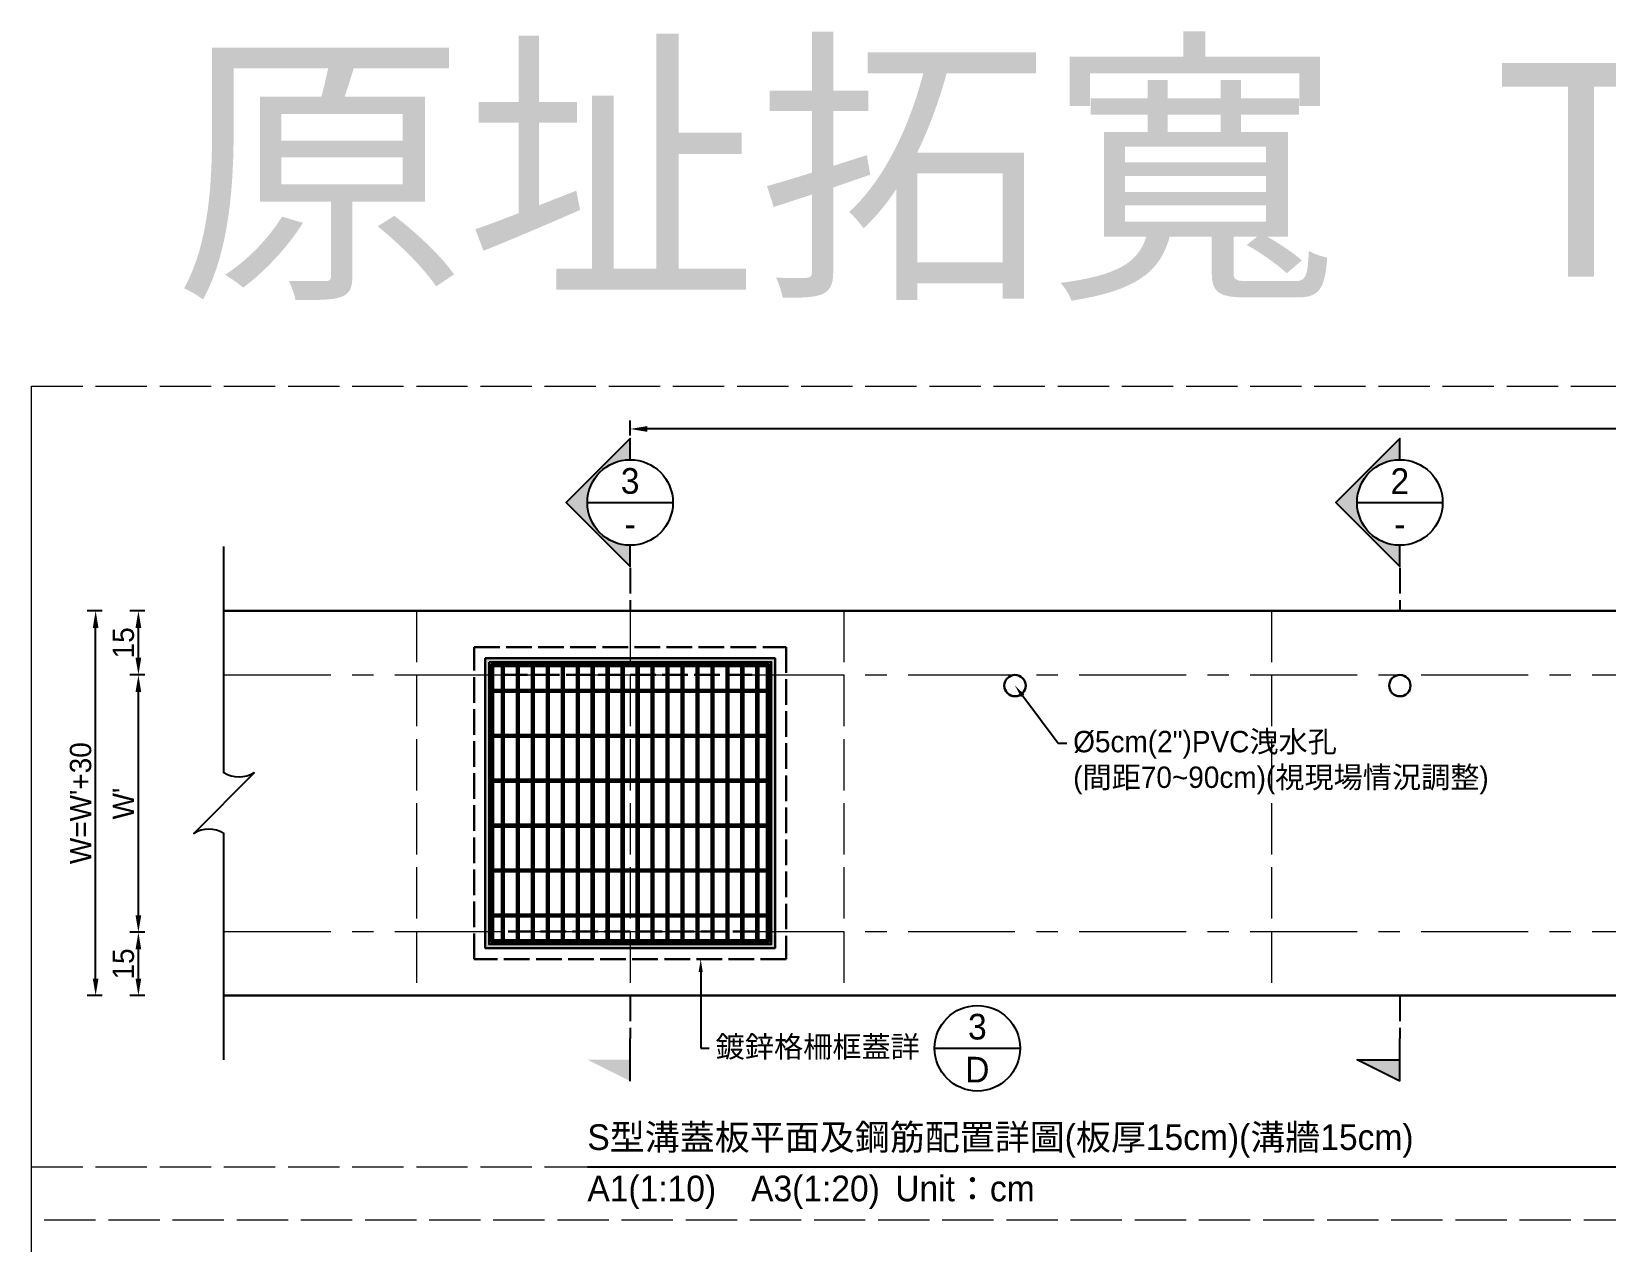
# Model space of a CAD drawing. Extents: x -4891 to 4829, y -5666 to -3242.
# Drawn here: x -4890.9 to -4522.8, y -4546.3 to -4263.3 of the extents above; entities that cross this region are included whole.
import ezdxf
from ezdxf import colors
from ezdxf.entities.mleader import LeaderData, LeaderLine
from ezdxf.math import Vec2, Vec3

# ---------------------------------------------------------------- set-up
doc = ezdxf.new("R2010")
doc.units = 0
doc.header["$MEASUREMENT"] = 0
doc.linetypes.add('ACAD_ISO02W100', pattern=[15, 12, -3])
doc.linetypes.add('CENTERX2', pattern=[4, 2.5, -0.5, 0.5, -0.5])
doc.layers.add('一、4.基本-隱藏', color=9, linetype='ACAD_ISO02W100', lineweight=20, plot=False)
doc.layers.add('三、3.文字-註解文字', color=2, linetype='Continuous')
for name, color, linetype, lineweight in [('二、1.繪圖-既有設施', 8, 'Continuous', 20), ('二、2.繪圖-施作項目', 181, 'Continuous', 30), ('二、6.繪圖-其他施作項目', 35, 'Continuous', 30)]:
    doc.layers.add(name, color=color, linetype=linetype, lineweight=lineweight)
doc.styles.add('次圖名(詳圖)', font='MS PGothic.ttf', dxfattribs={"height": 6})
doc.styles.add('註解文字', font='MS PGothic.ttf', dxfattribs={"height": 5})
doc.styles.add('註解文字(詳圖)', font='MS PGothic.ttf', dxfattribs={"height": 6})
doc.dimstyles.new('註解文字', dxfattribs={"dimtxt": 5, "dimasz": 4, "dimexe": 2, "dimexo": 2.5, "dimgap": 1, "dimtad": 2, "dimzin": 0, "dimdsep": 46, "dimtxsty": '註解文字', "dimcen": 0.1, "dimclrd": 144, "dimclre": 144, "dimclrt": 256, "dimadec": 0, "dimazin": 0, "dimtfac": 1, "dimtofl": 0, "dimtmove": 0, "dimatfit": 3, "dimfxl": 1.5, "dimfxlon": 1, "dimtolj": 1, "dimtzin": 0, "dimlwd": -1, "dimlwe": -1, "dimarcsym": 1})
pattern_1 = [(45, (-6186.2158, -4230.1416), (-2.65165, 2.65165), []), (45, (-6185.332, -4230.1416), (-2.65165, 2.65165), []), (45, (-6184.448, -4230.1416), (-2.65165, 2.65165), []), (45, (-6183.564, -4230.1416), (-2.65165, 2.65165), [])]

# ---------------------------------------------------------------- blocks, each defined once
blk = doc.blocks.new('*D170')
at = {"layer": 'Defpoints', "color": 0, "transparency": 16777216}
for p in [(-4750.85, -4356.3), (-4750.85, -4403.8), (-4250.85, -4403.8)]:
    blk.add_point(p, dxfattribs=at)
at = {"layer": '三、3.文字-註解文字', "color": 144, "transparency": 16777216}
for p, q in [((-4750.85, -4357.8), (-4750.85, -4354.3)), ((-4250.85, -4357.8), (-4250.85, -4354.3)), ((-4254.85, -4356.3), (-4746.85, -4356.3))]:
    blk.add_line(p, q, dxfattribs=at)
for points in [[(-4746.85, -4355.63), (-4746.85, -4356.96), (-4750.85, -4356.3)], [(-4254.85, -4355.63), (-4254.85, -4356.96), (-4250.85, -4356.3)]]:
    blk.add_solid(points, dxfattribs=at)
at = {"layer": '三、3.文字-註解文字', "transparency": 16777216, "insert": (-4500.85, -4352.8), "char_height": 5, "attachment_point": 5, "style": '註解文字'}
blk.add_mtext('\\A1;500±2', dxfattribs=at)
blk = doc.blocks.new('*D188')
at = {"layer": 'Defpoints', "color": 0, "transparency": 16777216}
for p in [(-4865.85, -4398.8), (-4845.85, -4398.8), (-4845.85, -4413.8)]:
    blk.add_point(p, dxfattribs=at)
at = {"layer": '三、3.文字-註解文字', "color": 144, "transparency": 16777216}
for p, q in [((-4864.35, -4398.8), (-4867.85, -4398.8)), ((-4865.85, -4409.8), (-4865.85, -4402.8)), ((-4864.35, -4413.8), (-4867.85, -4413.8))]:
    blk.add_line(p, q, dxfattribs=at)
for points in [[(-4866.52, -4402.8), (-4865.19, -4402.8), (-4865.85, -4398.8)], [(-4866.52, -4409.8), (-4865.19, -4409.8), (-4865.85, -4413.8)]]:
    blk.add_solid(points, dxfattribs=at)
at = {"layer": '三、3.文字-註解文字', "transparency": 16777216, "insert": (-4869.35, -4406.3), "char_height": 5, "attachment_point": 5, "rotation": 90, "style": '註解文字'}
blk.add_mtext('\\A1;15', dxfattribs=at)
blk = doc.blocks.new('*D189')
at = {"layer": 'Defpoints', "color": 0, "transparency": 16777216}
for p in [(-4865.85, -4413.8), (-4845.85, -4413.8), (-4845.85, -4473.99)]:
    blk.add_point(p, dxfattribs=at)
at = {"layer": '三、3.文字-註解文字', "color": 144, "transparency": 16777216}
for p, q in [((-4864.35, -4413.8), (-4867.85, -4413.8)), ((-4865.85, -4469.99), (-4865.85, -4417.8)), ((-4864.35, -4473.99), (-4867.85, -4473.99))]:
    blk.add_line(p, q, dxfattribs=at)
for points in [[(-4866.52, -4417.8), (-4865.19, -4417.8), (-4865.85, -4413.8)], [(-4866.52, -4469.99), (-4865.19, -4469.99), (-4865.85, -4473.99)]]:
    blk.add_solid(points, dxfattribs=at)
at = {"layer": '三、3.文字-註解文字', "transparency": 16777216, "insert": (-4869.35, -4443.89), "char_height": 5, "attachment_point": 5, "rotation": 90, "style": '註解文字'}
blk.add_mtext("\\A1;W'", dxfattribs=at)
blk = doc.blocks.new('*D190')
at = {"layer": 'Defpoints', "color": 0, "transparency": 16777216}
for p in [(-4865.85, -4473.99), (-4845.85, -4473.99), (-4845.85, -4488.8)]:
    blk.add_point(p, dxfattribs=at)
at = {"layer": '三、3.文字-註解文字', "color": 144, "transparency": 16777216}
for p, q in [((-4864.35, -4473.99), (-4867.85, -4473.99)), ((-4865.85, -4484.8), (-4865.85, -4477.99)), ((-4864.35, -4488.8), (-4867.85, -4488.8))]:
    blk.add_line(p, q, dxfattribs=at)
for points in [[(-4866.52, -4477.99), (-4865.19, -4477.99), (-4865.85, -4473.99)], [(-4866.52, -4484.8), (-4865.19, -4484.8), (-4865.85, -4488.8)]]:
    blk.add_solid(points, dxfattribs=at)
at = {"layer": '三、3.文字-註解文字', "transparency": 16777216, "insert": (-4869.35, -4481.39), "char_height": 5, "attachment_point": 5, "rotation": 90, "style": '註解文字'}
blk.add_mtext('\\A1;15', dxfattribs=at)
blk = doc.blocks.new('*D191')
at = {"layer": 'Defpoints', "color": 0, "transparency": 16777216}
for p in [(-4875.85, -4398.8), (-4845.85, -4398.8), (-4845.85, -4488.8)]:
    blk.add_point(p, dxfattribs=at)
at = {"layer": '三、3.文字-註解文字', "color": 144, "transparency": 16777216}
for p, q in [((-4874.35, -4398.8), (-4877.85, -4398.8)), ((-4875.85, -4484.8), (-4875.85, -4402.8)), ((-4874.35, -4488.8), (-4877.85, -4488.8))]:
    blk.add_line(p, q, dxfattribs=at)
for points in [[(-4876.52, -4402.8), (-4875.19, -4402.8), (-4875.85, -4398.8)], [(-4876.52, -4484.8), (-4875.19, -4484.8), (-4875.85, -4488.8)]]:
    blk.add_solid(points, dxfattribs=at)
at = {"layer": '三、3.文字-註解文字', "transparency": 16777216, "insert": (-4879.35, -4443.8), "char_height": 5, "attachment_point": 5, "rotation": 90, "style": '註解文字'}
blk.add_mtext("\\A1;{\\fMS PGothic|b0|i0|c128|p34;W=}W'{\\fMS PGothic|b0|i0|c128|p34;+30}", dxfattribs=at)

msp = doc.modelspace()

# ---------------------------------------------------------------- hatches: boundary and pattern name
at = {"layer": '三、3.文字-註解文字'}
h = msp.add_hatch(color=256, dxfattribs=at)
h.dxf.hatch_style = 1
h.paths.add_polyline_path([(-4750.855, -4358.489), (-4765.855, -4373.489), (-4750.855, -4388.489), (-4750.855, -4383.489, -0.4142136), (-4760.855, -4373.489, -0.4142136), (-4750.855, -4363.489)])
h = msp.add_hatch(color=256, dxfattribs=at)
h.dxf.hatch_style = 1
h.paths.add_polyline_path([(-4570.855, -4358.489), (-4585.855, -4373.489), (-4570.855, -4388.489), (-4570.855, -4383.489, -0.4142136), (-4580.855, -4373.489, -0.4142136), (-4570.855, -4363.489)])
h = msp.add_hatch(color=256, dxfattribs=at)
h.dxf.hatch_style = 1
h.paths.add_polyline_path([(-4760.855, -4503.796), (-4750.855, -4508.796), (-4750.855, -4503.796)])
h = msp.add_hatch(color=256, dxfattribs=at)
h.dxf.hatch_style = 1
h.paths.add_polyline_path([(-4580.855, -4503.796), (-4570.855, -4508.796), (-4570.855, -4503.796)])
at = {"layer": '二、6.繪圖-其他施作項目'}
h = msp.add_hatch(color=256, dxfattribs=at)
h.dxf.hatch_style = 1
h.paths.add_polyline_path([(-4784.755, -4477.696), (-4716.955, -4477.696), (-4716.955, -4409.896), (-4784.755, -4409.896)])
h.paths.add_polyline_path([(-4783.855, -4410.796), (-4717.855, -4410.796), (-4717.855, -4476.796), (-4783.855, -4476.796)], flags=16)
h = msp.add_hatch(dxfattribs=at)
h.set_pattern_fill('ANSI34', color=256, scale=5)
h.set_pattern_definition(pattern_1)
h.paths.add_polyline_path([(-4718.855, -4417.296), (-4782.855, -4417.296), (-4782.855, -4417.796), (-4718.855, -4417.796)])
h = msp.add_hatch(dxfattribs=at)
h.set_pattern_fill('ANSI34', color=256, scale=5)
h.set_pattern_definition(pattern_1)
h.paths.add_polyline_path([(-4718.855, -4427.796), (-4782.855, -4427.796), (-4782.855, -4428.296), (-4718.855, -4428.296)])
h = msp.add_hatch(dxfattribs=at)
h.set_pattern_fill('ANSI34', color=256, scale=5)
h.set_pattern_definition(pattern_1)
h.paths.add_polyline_path([(-4718.855, -4438.296), (-4782.855, -4438.296), (-4782.855, -4438.796), (-4718.855, -4438.796)])
h = msp.add_hatch(dxfattribs=at)
h.set_pattern_fill('ANSI34', color=256, scale=5)
h.set_pattern_definition(pattern_1)
h.paths.add_polyline_path([(-4718.855, -4448.796), (-4782.855, -4448.796), (-4782.855, -4449.296), (-4718.855, -4449.296)])
h = msp.add_hatch(dxfattribs=at)
h.set_pattern_fill('ANSI34', color=256, scale=5)
h.set_pattern_definition(pattern_1)
h.paths.add_polyline_path([(-4718.855, -4459.296), (-4782.855, -4459.296), (-4782.855, -4459.796), (-4718.855, -4459.796)])
h = msp.add_hatch(dxfattribs=at)
h.set_pattern_fill('ANSI34', color=256, scale=5)
h.set_pattern_definition(pattern_1)
h.paths.add_polyline_path([(-4718.855, -4469.796), (-4782.855, -4469.796), (-4782.855, -4470.296), (-4718.855, -4470.296)])

# ---------------------------------------------------------------- linework, layer by layer
at = {"layer": '一、4.基本-隱藏'}
for points in [[(-4890.855, -4346.296), (-4110.855, -4346.296), (-4110.855, -4853.296), (-4890.855, -4853.296)], [(-4890.855, -4346.296), (-4110.855, -4346.296), (-4110.855, -4541.296), (-4890.855, -4541.296)]]:
    msp.add_lwpolyline(points, close=True, dxfattribs=at)
for points in [[(-4800.855, -4398.796), (-4800.855, -4488.796)], [(-4750.855, -4398.796), (-4750.855, -4488.796)], [(-4700.855, -4398.796), (-4700.855, -4488.796)], [(-4600.855, -4398.796), (-4600.855, -4488.796)], [(-4890.855, -4528.796), (-4110.855, -4528.796)]]:
    msp.add_lwpolyline(points, dxfattribs=at)
at = {"layer": '三、3.文字-註解文字'}
for points in [[(-4750.855, -4363.489), (-4750.855, -4358.489), (-4765.855, -4373.489), (-4750.855, -4388.489), (-4750.855, -4383.489)], [(-4570.855, -4363.489), (-4570.855, -4358.489), (-4585.855, -4373.489), (-4570.855, -4388.489), (-4570.855, -4383.489)], [(-4760.855, -4373.489), (-4740.855, -4373.489)], [(-4580.855, -4373.489), (-4560.855, -4373.489)], [(-4750.855, -4508.796), (-4750.855, -4498.796)], [(-4679.658, -4501.102), (-4659.658, -4501.102)], [(-4570.855, -4508.796), (-4570.855, -4498.796)], [(-4570.855, -4508.796), (-4580.855, -4503.796), (-4570.855, -4503.796)], [(-4760.855, -4528.796), (-4240.855, -4528.796)]]:
    msp.add_lwpolyline(points, dxfattribs=at)
msp.add_lwpolyline([(-4845.855, -4503.796), (-4845.855, -4450.867, 0.2828427), (-4852.926, -4450.867), (-4838.784, -4436.725, -0.2828427), (-4845.855, -4436.725), (-4845.855, -4383.796)], format="xyb", dxfattribs=at)
at = {"layer": '三、3.文字-註解文字', "linetype": 'ACAD_ISO02W100', "ltscale": 0.5}
for points in [[(-4750.855, -4388.796), (-4750.855, -4398.796)], [(-4570.855, -4388.796), (-4570.855, -4398.796)], [(-4750.855, -4488.796), (-4750.855, -4498.796)], [(-4570.855, -4488.796), (-4570.855, -4498.796)]]:
    msp.add_lwpolyline(points, dxfattribs=at)
at = {"layer": '三、3.文字-註解文字'}
for centre in [(-4750.855, -4373.489), (-4570.855, -4373.489), (-4669.658, -4501.102)]:
    msp.add_circle(centre, 10, dxfattribs=at)
at = {"layer": '二、1.繪圖-既有設施', "linetype": 'CENTERX2', "ltscale": 10}
for points in [[(-4845.855, -4413.796), (-4155.855, -4413.796)], [(-4845.855, -4473.796), (-4155.855, -4473.796)]]:
    msp.add_lwpolyline(points, dxfattribs=at)
at = {"layer": '二、2.繪圖-施作項目', "linetype": 'Continuous'}
for points in [[(-4845.855, -4398.796), (-4155.855, -4398.796)], [(-4845.855, -4488.796), (-4155.855, -4488.796)]]:
    msp.add_lwpolyline(points, dxfattribs=at)
at = {"layer": '二、6.繪圖-其他施作項目', "linetype": 'ACAD_ISO02W100', "ltscale": 0.5}
for points in [[(-4787.355, -4407.296), (-4714.355, -4407.296), (-4714.355, -4480.296), (-4787.355, -4480.296)], [(-4780.855, -4413.796), (-4720.855, -4413.796), (-4720.855, -4473.796), (-4780.855, -4473.796)]]:
    msp.add_lwpolyline(points, close=True, dxfattribs=at)
at = {"layer": '二、6.繪圖-其他施作項目'}
for points in [[(-4784.755, -4409.896), (-4716.955, -4409.896), (-4716.955, -4477.696), (-4784.755, -4477.696)], [(-4783.855, -4410.796), (-4717.855, -4410.796), (-4717.855, -4476.796), (-4783.855, -4476.796)], [(-4783.355, -4411.296), (-4718.355, -4411.296), (-4718.355, -4476.296), (-4783.355, -4476.296)]]:
    msp.add_lwpolyline(points, close=True, dxfattribs=at)
for points in [[(-4783.355, -4411.296), (-4718.355, -4411.296)], [(-4783.355, -4411.296), (-4783.355, -4476.296)], [(-4782.855, -4411.296), (-4782.855, -4476.296)], [(-4782.855, -4411.796), (-4718.855, -4411.796)], [(-4780.855, -4411.796), (-4780.855, -4417.296)], [(-4780.355, -4411.796), (-4780.355, -4417.296)], [(-4777.355, -4411.796), (-4777.355, -4417.296)], [(-4776.855, -4411.796), (-4776.855, -4417.296)], [(-4773.855, -4411.796), (-4773.855, -4417.296)], [(-4773.355, -4411.796), (-4773.355, -4417.296)], [(-4770.355, -4411.796), (-4770.355, -4417.296)], [(-4769.855, -4411.796), (-4769.855, -4417.296)], [(-4766.855, -4411.796), (-4766.855, -4417.296)], [(-4766.355, -4411.796), (-4766.355, -4417.296)], [(-4763.355, -4411.796), (-4763.355, -4417.296)], [(-4762.855, -4411.796), (-4762.855, -4417.296)], [(-4759.855, -4411.796), (-4759.855, -4417.296)], [(-4759.355, -4411.796), (-4759.355, -4417.296)], [(-4756.355, -4411.796), (-4756.355, -4417.296)], [(-4755.855, -4411.796), (-4755.855, -4417.296)], [(-4752.855, -4411.796), (-4752.855, -4417.296)], [(-4752.355, -4411.796), (-4752.355, -4417.296)], [(-4749.355, -4411.796), (-4749.355, -4417.296)], [(-4748.855, -4411.796), (-4748.855, -4417.296)], [(-4745.855, -4411.796), (-4745.855, -4417.296)], [(-4745.355, -4411.796), (-4745.355, -4417.296)], [(-4742.355, -4411.796), (-4742.355, -4417.296)], [(-4741.855, -4411.796), (-4741.855, -4417.296)], [(-4738.855, -4411.796), (-4738.855, -4417.296)], [(-4738.355, -4411.796), (-4738.355, -4417.296)], [(-4735.355, -4411.796), (-4735.355, -4417.296)], [(-4734.855, -4411.796), (-4734.855, -4417.296)], [(-4731.855, -4411.796), (-4731.855, -4417.296)], [(-4731.355, -4411.796), (-4731.355, -4417.296)], [(-4728.355, -4411.796), (-4728.355, -4417.296)], [(-4727.855, -4411.796), (-4727.855, -4417.296)], [(-4724.855, -4411.796), (-4724.855, -4417.296)], [(-4724.355, -4411.796), (-4724.355, -4417.296)], [(-4721.355, -4411.796), (-4721.355, -4417.296)], [(-4720.855, -4411.796), (-4720.855, -4417.296)], [(-4718.855, -4411.296), (-4718.855, -4476.296)], [(-4718.355, -4411.296), (-4718.355, -4476.296)], [(-4782.855, -4417.296), (-4718.855, -4417.296)], [(-4782.855, -4417.796), (-4718.855, -4417.796)], [(-4780.855, -4417.796), (-4780.855, -4427.796)], [(-4780.355, -4417.796), (-4780.355, -4427.796)], [(-4777.355, -4417.796), (-4777.355, -4427.796)], [(-4776.855, -4417.796), (-4776.855, -4427.796)], [(-4773.855, -4417.796), (-4773.855, -4427.796)], [(-4773.355, -4417.796), (-4773.355, -4427.796)], [(-4770.355, -4417.796), (-4770.355, -4427.796)], [(-4769.855, -4417.796), (-4769.855, -4427.796)], [(-4766.855, -4417.796), (-4766.855, -4427.796)], [(-4766.355, -4417.796), (-4766.355, -4427.796)], [(-4763.355, -4417.796), (-4763.355, -4427.796)], [(-4762.855, -4417.796), (-4762.855, -4427.796)], [(-4759.855, -4417.796), (-4759.855, -4427.796)], [(-4759.355, -4417.796), (-4759.355, -4427.796)], [(-4756.355, -4417.796), (-4756.355, -4427.796)], [(-4755.855, -4417.796), (-4755.855, -4427.796)], [(-4752.855, -4417.796), (-4752.855, -4427.796)], [(-4752.355, -4417.796), (-4752.355, -4427.796)], [(-4749.355, -4417.796), (-4749.355, -4427.796)], [(-4748.855, -4417.796), (-4748.855, -4427.796)], [(-4745.855, -4417.796), (-4745.855, -4427.796)], [(-4745.355, -4417.796), (-4745.355, -4427.796)], [(-4742.355, -4417.796), (-4742.355, -4427.796)], [(-4741.855, -4417.796), (-4741.855, -4427.796)], [(-4738.855, -4417.796), (-4738.855, -4427.796)], [(-4738.355, -4417.796), (-4738.355, -4427.796)], [(-4735.355, -4417.796), (-4735.355, -4427.796)], [(-4734.855, -4417.796), (-4734.855, -4427.796)], [(-4731.855, -4417.796), (-4731.855, -4427.796)], [(-4731.355, -4417.796), (-4731.355, -4427.796)], [(-4728.355, -4417.796), (-4728.355, -4427.796)], [(-4727.855, -4417.796), (-4727.855, -4427.796)], [(-4724.855, -4417.796), (-4724.855, -4427.796)], [(-4724.355, -4417.796), (-4724.355, -4427.796)], [(-4721.355, -4417.796), (-4721.355, -4427.796)], [(-4720.855, -4417.796), (-4720.855, -4427.796)], [(-4782.855, -4427.796), (-4718.855, -4427.796)], [(-4782.855, -4428.296), (-4718.855, -4428.296)], [(-4780.855, -4428.296), (-4780.855, -4438.296)], [(-4780.355, -4428.296), (-4780.355, -4438.296)], [(-4777.355, -4428.296), (-4777.355, -4438.296)], [(-4776.855, -4428.296), (-4776.855, -4438.296)], [(-4773.855, -4428.296), (-4773.855, -4438.296)], [(-4773.355, -4428.296), (-4773.355, -4438.296)], [(-4770.355, -4428.296), (-4770.355, -4438.296)], [(-4769.855, -4428.296), (-4769.855, -4438.296)], [(-4766.855, -4428.296), (-4766.855, -4438.296)], [(-4766.355, -4428.296), (-4766.355, -4438.296)], [(-4763.355, -4428.296), (-4763.355, -4438.296)], [(-4762.855, -4428.296), (-4762.855, -4438.296)], [(-4759.855, -4428.296), (-4759.855, -4438.296)], [(-4759.355, -4428.296), (-4759.355, -4438.296)], [(-4756.355, -4428.296), (-4756.355, -4438.296)], [(-4755.855, -4428.296), (-4755.855, -4438.296)], [(-4752.855, -4428.296), (-4752.855, -4438.296)], [(-4752.355, -4428.296), (-4752.355, -4438.296)], [(-4749.355, -4428.296), (-4749.355, -4438.296)], [(-4748.855, -4428.296), (-4748.855, -4438.296)], [(-4745.855, -4428.296), (-4745.855, -4438.296)], [(-4745.355, -4428.296), (-4745.355, -4438.296)], [(-4742.355, -4428.296), (-4742.355, -4438.296)], [(-4741.855, -4428.296), (-4741.855, -4438.296)], [(-4738.855, -4428.296), (-4738.855, -4438.296)], [(-4738.355, -4428.296), (-4738.355, -4438.296)], [(-4735.355, -4428.296), (-4735.355, -4438.296)], [(-4734.855, -4428.296), (-4734.855, -4438.296)], [(-4731.855, -4428.296), (-4731.855, -4438.296)], [(-4731.355, -4428.296), (-4731.355, -4438.296)], [(-4728.355, -4428.296), (-4728.355, -4438.296)], [(-4727.855, -4428.296), (-4727.855, -4438.296)], [(-4724.855, -4428.296), (-4724.855, -4438.296)], [(-4724.355, -4428.296), (-4724.355, -4438.296)], [(-4721.355, -4428.296), (-4721.355, -4438.296)], [(-4720.855, -4428.296), (-4720.855, -4438.296)], [(-4782.855, -4438.296), (-4718.855, -4438.296)], [(-4782.855, -4438.796), (-4718.855, -4438.796)], [(-4780.855, -4438.796), (-4780.855, -4448.796)], [(-4780.355, -4438.796), (-4780.355, -4448.796)], [(-4777.355, -4438.796), (-4777.355, -4448.796)], [(-4776.855, -4438.796), (-4776.855, -4448.796)], [(-4773.855, -4438.796), (-4773.855, -4448.796)], [(-4773.355, -4438.796), (-4773.355, -4448.796)], [(-4770.355, -4438.796), (-4770.355, -4448.796)], [(-4769.855, -4438.796), (-4769.855, -4448.796)], [(-4766.855, -4438.796), (-4766.855, -4448.796)], [(-4766.355, -4438.796), (-4766.355, -4448.796)], [(-4763.355, -4438.796), (-4763.355, -4448.796)], [(-4762.855, -4438.796), (-4762.855, -4448.796)], [(-4759.855, -4438.796), (-4759.855, -4448.796)], [(-4759.355, -4438.796), (-4759.355, -4448.796)], [(-4756.355, -4438.796), (-4756.355, -4448.796)], [(-4755.855, -4438.796), (-4755.855, -4448.796)], [(-4752.855, -4438.796), (-4752.855, -4448.796)], [(-4752.355, -4438.796), (-4752.355, -4448.796)], [(-4749.355, -4438.796), (-4749.355, -4448.796)], [(-4748.855, -4438.796), (-4748.855, -4448.796)], [(-4745.855, -4438.796), (-4745.855, -4448.796)], [(-4745.355, -4438.796), (-4745.355, -4448.796)], [(-4742.355, -4438.796), (-4742.355, -4448.796)], [(-4741.855, -4438.796), (-4741.855, -4448.796)], [(-4738.855, -4438.796), (-4738.855, -4448.796)], [(-4738.355, -4438.796), (-4738.355, -4448.796)], [(-4735.355, -4438.796), (-4735.355, -4448.796)], [(-4734.855, -4438.796), (-4734.855, -4448.796)], [(-4731.855, -4438.796), (-4731.855, -4448.796)], [(-4731.355, -4438.796), (-4731.355, -4448.796)], [(-4728.355, -4438.796), (-4728.355, -4448.796)], [(-4727.855, -4438.796), (-4727.855, -4448.796)], [(-4724.855, -4438.796), (-4724.855, -4448.796)], [(-4724.355, -4438.796), (-4724.355, -4448.796)], [(-4721.355, -4438.796), (-4721.355, -4448.796)], [(-4720.855, -4438.796), (-4720.855, -4448.796)], [(-4782.855, -4448.796), (-4718.855, -4448.796)], [(-4782.855, -4449.296), (-4718.855, -4449.296)], [(-4780.855, -4449.296), (-4780.855, -4459.296)], [(-4780.355, -4449.296), (-4780.355, -4459.296)], [(-4777.355, -4449.296), (-4777.355, -4459.296)], [(-4776.855, -4449.296), (-4776.855, -4459.296)], [(-4773.855, -4449.296), (-4773.855, -4459.296)], [(-4773.355, -4449.296), (-4773.355, -4459.296)], [(-4770.355, -4449.296), (-4770.355, -4459.296)], [(-4769.855, -4449.296), (-4769.855, -4459.296)], [(-4766.855, -4449.296), (-4766.855, -4459.296)], [(-4766.355, -4449.296), (-4766.355, -4459.296)], [(-4763.355, -4449.296), (-4763.355, -4459.296)], [(-4762.855, -4449.296), (-4762.855, -4459.296)], [(-4759.855, -4449.296), (-4759.855, -4459.296)], [(-4759.355, -4449.296), (-4759.355, -4459.296)], [(-4756.355, -4449.296), (-4756.355, -4459.296)], [(-4755.855, -4449.296), (-4755.855, -4459.296)], [(-4752.855, -4449.296), (-4752.855, -4459.296)], [(-4752.355, -4449.296), (-4752.355, -4459.296)], [(-4749.355, -4449.296), (-4749.355, -4459.296)], [(-4748.855, -4449.296), (-4748.855, -4459.296)], [(-4745.855, -4449.296), (-4745.855, -4459.296)], [(-4745.355, -4449.296), (-4745.355, -4459.296)], [(-4742.355, -4449.296), (-4742.355, -4459.296)], [(-4741.855, -4449.296), (-4741.855, -4459.296)], [(-4738.855, -4449.296), (-4738.855, -4459.296)], [(-4738.355, -4449.296), (-4738.355, -4459.296)], [(-4735.355, -4449.296), (-4735.355, -4459.296)], [(-4734.855, -4449.296), (-4734.855, -4459.296)], [(-4731.855, -4449.296), (-4731.855, -4459.296)], [(-4731.355, -4449.296), (-4731.355, -4459.296)], [(-4728.355, -4449.296), (-4728.355, -4459.296)], [(-4727.855, -4449.296), (-4727.855, -4459.296)], [(-4724.855, -4449.296), (-4724.855, -4459.296)], [(-4724.355, -4449.296), (-4724.355, -4459.296)], [(-4721.355, -4449.296), (-4721.355, -4459.296)], [(-4720.855, -4449.296), (-4720.855, -4459.296)], [(-4782.855, -4459.296), (-4718.855, -4459.296)], [(-4782.855, -4459.796), (-4718.855, -4459.796)], [(-4780.855, -4459.796), (-4780.855, -4469.796)], [(-4780.355, -4459.796), (-4780.355, -4469.796)], [(-4777.355, -4459.796), (-4777.355, -4469.796)], [(-4776.855, -4459.796), (-4776.855, -4469.796)], [(-4773.855, -4459.796), (-4773.855, -4469.796)], [(-4773.355, -4459.796), (-4773.355, -4469.796)], [(-4770.355, -4459.796), (-4770.355, -4469.796)], [(-4769.855, -4459.796), (-4769.855, -4469.796)], [(-4766.855, -4459.796), (-4766.855, -4469.796)], [(-4766.355, -4459.796), (-4766.355, -4469.796)], [(-4763.355, -4459.796), (-4763.355, -4469.796)], [(-4762.855, -4459.796), (-4762.855, -4469.796)], [(-4759.855, -4459.796), (-4759.855, -4469.796)], [(-4759.355, -4459.796), (-4759.355, -4469.796)], [(-4756.355, -4459.796), (-4756.355, -4469.796)], [(-4755.855, -4459.796), (-4755.855, -4469.796)], [(-4752.855, -4459.796), (-4752.855, -4469.796)], [(-4752.355, -4459.796), (-4752.355, -4469.796)], [(-4749.355, -4459.796), (-4749.355, -4469.796)], [(-4748.855, -4459.796), (-4748.855, -4469.796)], [(-4745.855, -4459.796), (-4745.855, -4469.796)], [(-4745.355, -4459.796), (-4745.355, -4469.796)], [(-4742.355, -4459.796), (-4742.355, -4469.796)], [(-4741.855, -4459.796), (-4741.855, -4469.796)], [(-4738.855, -4459.796), (-4738.855, -4469.796)], [(-4738.355, -4459.796), (-4738.355, -4469.796)], [(-4735.355, -4459.796), (-4735.355, -4469.796)], [(-4734.855, -4459.796), (-4734.855, -4469.796)], [(-4731.855, -4459.796), (-4731.855, -4469.796)], [(-4731.355, -4459.796), (-4731.355, -4469.796)], [(-4728.355, -4459.796), (-4728.355, -4469.796)], [(-4727.855, -4459.796), (-4727.855, -4469.796)], [(-4724.855, -4459.796), (-4724.855, -4469.796)], [(-4724.355, -4459.796), (-4724.355, -4469.796)], [(-4721.355, -4459.796), (-4721.355, -4469.796)], [(-4720.855, -4459.796), (-4720.855, -4469.796)], [(-4782.855, -4469.796), (-4718.855, -4469.796)], [(-4782.855, -4470.296), (-4718.855, -4470.296)], [(-4780.855, -4470.296), (-4780.855, -4475.796)], [(-4780.355, -4470.296), (-4780.355, -4475.796)], [(-4777.355, -4470.296), (-4777.355, -4475.796)], [(-4776.855, -4470.296), (-4776.855, -4475.796)], [(-4773.855, -4470.296), (-4773.855, -4475.796)], [(-4773.355, -4470.296), (-4773.355, -4475.796)], [(-4770.355, -4470.296), (-4770.355, -4475.796)], [(-4769.855, -4470.296), (-4769.855, -4475.796)], [(-4766.855, -4470.296), (-4766.855, -4475.796)], [(-4766.355, -4470.296), (-4766.355, -4475.796)], [(-4763.355, -4470.296), (-4763.355, -4475.796)], [(-4762.855, -4470.296), (-4762.855, -4475.796)], [(-4759.855, -4470.296), (-4759.855, -4475.796)], [(-4759.355, -4470.296), (-4759.355, -4475.796)], [(-4756.355, -4470.296), (-4756.355, -4475.796)], [(-4755.855, -4470.296), (-4755.855, -4475.796)], [(-4752.855, -4470.296), (-4752.855, -4475.796)], [(-4752.355, -4470.296), (-4752.355, -4475.796)], [(-4749.355, -4470.296), (-4749.355, -4475.796)], [(-4748.855, -4470.296), (-4748.855, -4475.796)], [(-4745.855, -4470.296), (-4745.855, -4475.796)], [(-4745.355, -4470.296), (-4745.355, -4475.796)], [(-4742.355, -4470.296), (-4742.355, -4475.796)], [(-4741.855, -4470.296), (-4741.855, -4475.796)], [(-4738.855, -4470.296), (-4738.855, -4475.796)], [(-4738.355, -4470.296), (-4738.355, -4475.796)], [(-4735.355, -4470.296), (-4735.355, -4475.796)], [(-4734.855, -4470.296), (-4734.855, -4475.796)], [(-4731.855, -4470.296), (-4731.855, -4475.796)], [(-4731.355, -4470.296), (-4731.355, -4475.796)], [(-4728.355, -4470.296), (-4728.355, -4475.796)], [(-4727.855, -4470.296), (-4727.855, -4475.796)], [(-4724.855, -4470.296), (-4724.855, -4475.796)], [(-4724.355, -4470.296), (-4724.355, -4475.796)], [(-4721.355, -4470.296), (-4721.355, -4475.796)], [(-4720.855, -4470.296), (-4720.855, -4475.796)], [(-4782.855, -4475.796), (-4718.855, -4475.796)], [(-4783.355, -4476.296), (-4718.355, -4476.296)]]:
    msp.add_lwpolyline(points, dxfattribs=at)
for centre in [(-4660.855, -4416.296), (-4570.855, -4416.296)]:
    msp.add_circle(centre, 2.5, dxfattribs=at)

# ---------------------------------------------------------------- texts
at = {"layer": '三、3.文字-註解文字'}
for s, width, gutter_width, insert, char_height, attachment_point, style in [("{\\fMS PGothic|b0|i0|c128|p34;原址拓寬  T=15、W}'{\\fMS PGothic|b0|i0|c128|p34;=}6{\\fMS PGothic|b0|i0|c128|p34;0}", 736.25874, 25, (-4500.855, -4326.296), 50, 8, '註解文字'), ('3', 6.60394, 25, (-4750.855, -4368.489), 6, 5, '註解文字(詳圖)'), ('2', 6.60394, 25, (-4570.855, -4368.489), 6, 5, '註解文字(詳圖)'), ('-', 6.60394, 25, (-4750.855, -4378.489), 6, 5, '註解文字(詳圖)'), ('-', 6.60394, 25, (-4570.855, -4378.489), 6, 5, '註解文字(詳圖)'), ('3', 6.60394, 25, (-4669.658, -4496.102), 6, 5, '註解文字(詳圖)'), ('D', 6.60394, 25, (-4669.658, -4506.102), 6, 5, '註解文字(詳圖)'), ('S{\\fMS PGothic|b0|i0|c128|p34;型溝蓋板平面及鋼筋配置詳圖(板厚15cm)}', 215.37549, 15, (-4760.855, -4522.796), 6, 4, '次圖名(詳圖)'), ('S{\\fMS PGothic|b0|i0|c128|p34;型溝蓋板平面及鋼筋配置詳圖(板厚15cm)}(溝牆15cm)', 215.37549, 15, (-4760.855, -4522.796), 6, 4, '次圖名(詳圖)'), ('A1(1:10)\u3000A3(1:20){\\fMS PGothic|b0|i0|c128|p34;^IUnit：cm}', 136.03259, 15, (-4760.855, -4534.796), 6, 4, '次圖名(詳圖)')]:
    msp.add_mtext_dynamic_manual_height_columns(s, width=width, gutter_width=gutter_width, heights=[0], dxfattribs=dict(at, insert=insert, char_height=char_height, attachment_point=attachment_point, style=style))

# ---------------------------------------------------------------- dimensions: what is measured, and where the dimension line sits
dim = msp.add_linear_dim(base=(-4750.855, -4356.296), p1=(-4250.855, -4403.796), p2=(-4750.855, -4403.796), text='500±2', dimstyle='註解文字', dxfattribs=at)
dim.commit()
dim.dimension.update_dxf_attribs({"geometry": '*D170', "text_midpoint": (-4500.855, -4352.796)})
for base, p1, p2, text, picture, middle in [((-4875.855, -4398.796), (-4845.855, -4488.796), (-4845.855, -4398.796), "{\\fMS PGothic|b0|i0|c128|p34;W=}W'{\\fMS PGothic|b0|i0|c128|p34;+30}", '*D191', (-4879.355, -4443.796)), ((-4865.855, -4398.796), (-4845.855, -4413.796), (-4845.855, -4398.796), '15', '*D188', (-4869.355, -4406.296)), ((-4865.855, -4413.796), (-4845.855, -4473.989), (-4845.855, -4413.796), "W'", '*D189', (-4869.355, -4443.893)), ((-4865.855, -4473.989), (-4845.855, -4488.796), (-4845.855, -4473.989), '15', '*D190', (-4869.355, -4481.393))]:
    dim = msp.add_linear_dim(base=base, p1=p1, p2=p2, angle=90, text=text, dimstyle='註解文字', dxfattribs=at)
    dim.commit()
    dim.dimension.update_dxf_attribs({"geometry": picture, "text_midpoint": middle})

# ---------------------------------------------------------------- leaders
ml = msp.add_multileader_mtext('Standard', dxfattribs=at)
ml.set_content('{\\fMS PGothic|b0|i0|c128|p34;%%C5cm(2")PVC洩水孔\\P(間距70~90cm)(視現場情況調整)}', color=256, style='註解文字')
ml.set_leader_properties(color=144, linetype='ByLayer', lineweight=-1)
ml.build(insert=Vec2(0, 0))
ml.multileader.update_dxf_attribs({"dogleg_length": 2, "arrow_head_size": 3})
ctx = ml.context
ctx.base_point, ctx.char_height, ctx.arrow_head_size, ctx.landing_gap_size, ctx.plane_origin = Vec3(-4648.749, -4429.75), 5, 3, 1.5, Vec3(-4660.855, -4416.296)
notes = []
notes.append((ctx, [(1, (1, 1, 0), (-4650.749, -4429.75), (1, 0), 2, [(0, [(-4660.855, -4416.296)], 0, [])])]))
ctx.mtext.insert, ctx.mtext.width, ctx.mtext.flow_direction = Vec3(-4647.249, -4426.895), 101.32193, 5
ml = msp.add_multileader_mtext('Standard', dxfattribs=at)
ml.set_content('鍍鋅格柵框蓋詳', color=256, style='註解文字')
ml.set_leader_properties(color=144, linetype='ByLayer', lineweight=-1)
ml.build(insert=Vec2(0, 0))
ml.multileader.update_dxf_attribs({"dogleg_length": 2, "arrow_head_size": 3})
ctx = ml.context
ctx.base_point, ctx.char_height, ctx.arrow_head_size, ctx.landing_gap_size, ctx.plane_origin = Vec3(-4732.355, -4501.102), 5, 3, 1.5, Vec3(-4751.904, -4557.279)
notes.append((ctx, [(1, (1, 1, 0), (-4734.355, -4501.102), (1, 0), 2, [(0, [(-4734.355, -4480.296)], 0, [])])]))
ctx.mtext.insert, ctx.mtext.width, ctx.mtext.flow_direction = Vec3(-4730.855, -4498.247), 122.40528, 5
for ctx, leaders in notes:
    for number, flags, end, landing, length, lines in leaders:
        leader = LeaderData()
        leader.index, (leader.has_last_leader_line, leader.has_dogleg_vector, leader.attachment_direction) = number, flags
        leader.last_leader_point, leader.dogleg_vector, leader.dogleg_length = Vec3(end), Vec3(landing), length
        for number, points, colour, breaks in lines:
            line = LeaderLine()
            line.index, line.vertices, line.color, line.breaks = number, Vec3.list(points), colors.encode_raw_color(colour), breaks
            leader.lines.append(line)
        ctx.leaders.append(leader)

doc.saveas('drawing.dxf')
